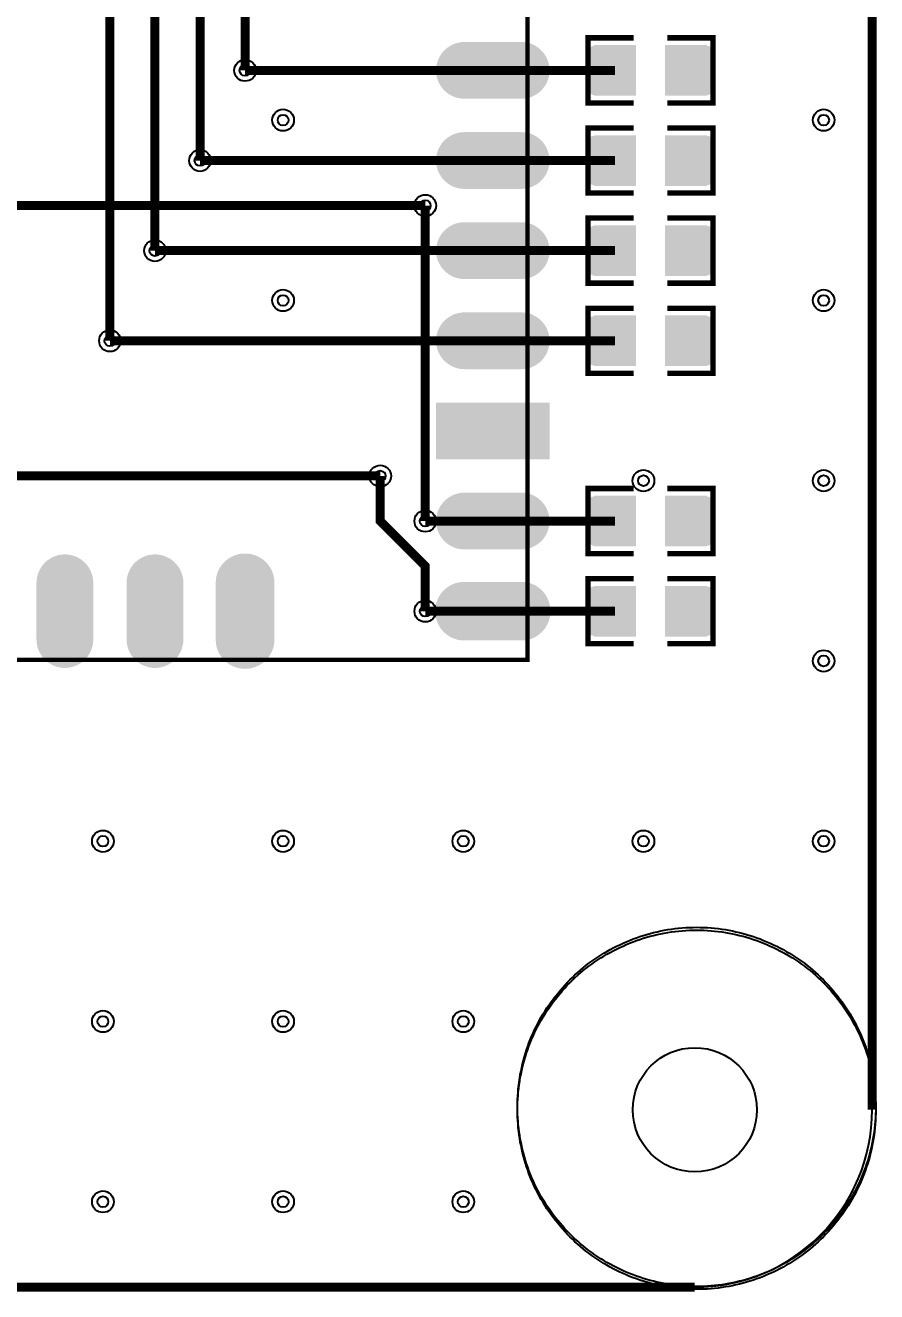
# Model space of a CAD drawing. Extents: x -5 to 6501, y -5 to 3943.
# Drawn here: x 5556 to 6501, y -5 to 1400 of the extents above; entities that cross this region are included whole.
import ezdxf

# ---------------------------------------------------------------- set-up
doc = ezdxf.new("R2010")
doc.units = 9
for name, color, linetype, true_color in [('BoardOutLine', 7, 'Continuous', 0xff00ff), ('BottomLayer', 7, 'Continuous', 0x0000ff), ('Hole', 7, 'Continuous', 0x222222), ('Multi-Layer', 7, 'Continuous', 0xc0c0c0), ('TopLayer', 7, 'Continuous', 0xff0000), ('TopPasteMaskLayer', 7, 'Continuous', 0x808080), ('TopSilkLayer', 7, 'Continuous', 0xffcc00), ('TopSolderMaskLayer', 7, 'Continuous', 0x800080)]:
    doc.layers.add(name, color=color, linetype=linetype, true_color=true_color)

msp = doc.modelspace()

# ---------------------------------------------------------------- hatches: boundary and pattern name
at = {"layer": 'TopLayer'}
for points in [[(6043.5, 1318.5), (6039.7, 1318.7), (6036, 1319.4), (6032.3, 1320.5), (6028.9, 1322.1), (6025.6, 1324.1), (6022.6, 1326.4), (6019.9, 1329.1), (6017.6, 1332.1), (6015.6, 1335.4), (6014, 1338.8), (6012.9, 1342.5), (6012.2, 1346.2), (6012, 1350), (6012, 1350), (6012.2, 1353.8), (6012.9, 1357.5), (6014, 1361.2), (6015.6, 1364.6), (6017.6, 1367.9), (6019.9, 1370.9), (6022.6, 1373.6), (6025.6, 1375.9), (6028.9, 1377.9), (6032.3, 1379.5), (6036, 1380.6), (6039.7, 1381.3), (6043.5, 1381.5), (6106.5, 1381.5), (6110.3, 1381.3), (6114, 1380.6), (6117.7, 1379.5), (6121.1, 1377.9), (6124.4, 1375.9), (6127.4, 1373.6), (6130.1, 1370.9), (6132.4, 1367.9), (6134.4, 1364.6), (6135.9, 1361.2), (6137.1, 1357.5), (6137.8, 1353.8), (6138, 1350), (6138, 1350), (6137.8, 1346.2), (6137.1, 1342.5), (6135.9, 1338.8), (6134.4, 1335.4), (6132.4, 1332.1), (6130.1, 1329.1), (6127.4, 1326.4), (6124.4, 1324.1), (6121.1, 1322.1), (6117.7, 1320.5), (6114, 1319.4), (6110.3, 1318.7), (6106.5, 1318.5)], [(6232.9, 1377.1), (6232.9, 1322.9), (6188.3, 1322.9), (6188.3, 1377.1)], [(6267.1, 1377.1), (6267.1, 1322.9), (6311.7, 1322.9), (6311.7, 1377.1)], [(6043.5, 1218.5), (6039.7, 1218.7), (6036, 1219.4), (6032.3, 1220.5), (6028.9, 1222.1), (6025.6, 1224.1), (6022.6, 1226.4), (6019.9, 1229.1), (6017.6, 1232.1), (6015.6, 1235.4), (6014, 1238.8), (6012.9, 1242.5), (6012.2, 1246.2), (6012, 1250), (6012, 1250), (6012.2, 1253.8), (6012.9, 1257.5), (6014, 1261.2), (6015.6, 1264.6), (6017.6, 1267.9), (6019.9, 1270.9), (6022.6, 1273.6), (6025.6, 1275.9), (6028.9, 1277.9), (6032.3, 1279.5), (6036, 1280.6), (6039.7, 1281.3), (6043.5, 1281.5), (6106.5, 1281.5), (6110.3, 1281.3), (6114, 1280.6), (6117.7, 1279.5), (6121.1, 1277.9), (6124.4, 1275.9), (6127.4, 1273.6), (6130.1, 1270.9), (6132.4, 1267.9), (6134.4, 1264.6), (6135.9, 1261.2), (6137.1, 1257.5), (6137.8, 1253.8), (6138, 1250), (6138, 1250), (6137.8, 1246.2), (6137.1, 1242.5), (6135.9, 1238.8), (6134.4, 1235.4), (6132.4, 1232.1), (6130.1, 1229.1), (6127.4, 1226.4), (6124.4, 1224.1), (6121.1, 1222.1), (6117.7, 1220.5), (6114, 1219.4), (6110.3, 1218.7), (6106.5, 1218.5)], [(6232.9, 1277.1), (6232.9, 1222.9), (6188.3, 1222.9), (6188.3, 1277.1)], [(6267.1, 1277.1), (6267.1, 1222.9), (6311.7, 1222.9), (6311.7, 1277.1)], [(6043.5, 1118.5), (6039.7, 1118.7), (6036, 1119.4), (6032.3, 1120.5), (6028.9, 1122.1), (6025.6, 1124.1), (6022.6, 1126.4), (6019.9, 1129.1), (6017.6, 1132.1), (6015.6, 1135.4), (6014, 1138.8), (6012.9, 1142.5), (6012.2, 1146.2), (6012, 1150), (6012, 1150), (6012.2, 1153.8), (6012.9, 1157.5), (6014, 1161.2), (6015.6, 1164.6), (6017.6, 1167.9), (6019.9, 1170.9), (6022.6, 1173.6), (6025.6, 1175.9), (6028.9, 1177.9), (6032.3, 1179.5), (6036, 1180.6), (6039.7, 1181.3), (6043.5, 1181.5), (6106.5, 1181.5), (6110.3, 1181.3), (6114, 1180.6), (6117.7, 1179.5), (6121.1, 1177.9), (6124.4, 1175.9), (6127.4, 1173.6), (6130.1, 1170.9), (6132.4, 1167.9), (6134.4, 1164.6), (6135.9, 1161.2), (6137.1, 1157.5), (6137.8, 1153.8), (6138, 1150), (6138, 1150), (6137.8, 1146.2), (6137.1, 1142.5), (6135.9, 1138.8), (6134.4, 1135.4), (6132.4, 1132.1), (6130.1, 1129.1), (6127.4, 1126.4), (6124.4, 1124.1), (6121.1, 1122.1), (6117.7, 1120.5), (6114, 1119.4), (6110.3, 1118.7), (6106.5, 1118.5)], [(6232.9, 1177.1), (6232.9, 1122.9), (6188.3, 1122.9), (6188.3, 1177.1)], [(6267.1, 1177.1), (6267.1, 1122.9), (6311.7, 1122.9), (6311.7, 1177.1)], [(6043.5, 1018.5), (6039.7, 1018.7), (6036, 1019.4), (6032.3, 1020.5), (6028.9, 1022.1), (6025.6, 1024.1), (6022.6, 1026.4), (6019.9, 1029.1), (6017.6, 1032.1), (6015.6, 1035.4), (6014, 1038.8), (6012.9, 1042.5), (6012.2, 1046.2), (6012, 1050), (6012, 1050), (6012.2, 1053.8), (6012.9, 1057.5), (6014, 1061.2), (6015.6, 1064.6), (6017.6, 1067.9), (6019.9, 1070.9), (6022.6, 1073.6), (6025.6, 1075.9), (6028.9, 1077.9), (6032.3, 1079.5), (6036, 1080.6), (6039.7, 1081.3), (6043.5, 1081.5), (6106.5, 1081.5), (6110.3, 1081.3), (6114, 1080.6), (6117.7, 1079.5), (6121.1, 1077.9), (6124.4, 1075.9), (6127.4, 1073.6), (6130.1, 1070.9), (6132.4, 1067.9), (6134.4, 1064.6), (6135.9, 1061.2), (6137.1, 1057.5), (6137.8, 1053.8), (6138, 1050), (6138, 1050), (6137.8, 1046.2), (6137.1, 1042.5), (6135.9, 1038.8), (6134.4, 1035.4), (6132.4, 1032.1), (6130.1, 1029.1), (6127.4, 1026.4), (6124.4, 1024.1), (6121.1, 1022.1), (6117.7, 1020.5), (6114, 1019.4), (6110.3, 1018.7), (6106.5, 1018.5)], [(6232.9, 1077.1), (6232.9, 1022.9), (6188.3, 1022.9), (6188.3, 1077.1)], [(6267.1, 1077.1), (6267.1, 1022.9), (6311.7, 1022.9), (6311.7, 1077.1)], [(6012, 918.5), (6012, 981.5), (6138, 981.5), (6138, 918.5)], [(6043.5, 818.5), (6039.7, 818.7), (6036, 819.4), (6032.3, 820.5), (6028.9, 822.1), (6025.6, 824.1), (6022.6, 826.4), (6019.9, 829.1), (6017.6, 832.1), (6015.6, 835.4), (6014, 838.8), (6012.9, 842.5), (6012.2, 846.2), (6012, 850), (6012, 850), (6012.2, 853.8), (6012.9, 857.5), (6014, 861.2), (6015.6, 864.6), (6017.6, 867.9), (6019.9, 870.9), (6022.6, 873.6), (6025.6, 875.9), (6028.9, 877.9), (6032.3, 879.5), (6036, 880.6), (6039.7, 881.3), (6043.5, 881.5), (6106.5, 881.5), (6110.3, 881.3), (6114, 880.6), (6117.7, 879.5), (6121.1, 877.9), (6124.4, 875.9), (6127.4, 873.6), (6130.1, 870.9), (6132.4, 867.9), (6134.4, 864.6), (6135.9, 861.2), (6137.1, 857.5), (6137.8, 853.8), (6138, 850), (6138, 850), (6137.8, 846.2), (6137.1, 842.5), (6135.9, 838.8), (6134.4, 835.4), (6132.4, 832.1), (6130.1, 829.1), (6127.4, 826.4), (6124.4, 824.1), (6121.1, 822.1), (6117.7, 820.5), (6114, 819.4), (6110.3, 818.7), (6106.5, 818.5)], [(6232.9, 877.1), (6232.9, 822.9), (6188.3, 822.9), (6188.3, 877.1)], [(6267.1, 877.1), (6267.1, 822.9), (6311.7, 822.9), (6311.7, 877.1)], [(5568.5, 781.5), (5568.7, 785.3), (5569.4, 789), (5570.6, 792.7), (5572.1, 796.1), (5574.1, 799.4), (5576.4, 802.4), (5579.1, 805.1), (5582.1, 807.4), (5585.4, 809.4), (5588.8, 810.9), (5592.5, 812.1), (5596.2, 812.8), (5600, 813), (5600, 813), (5603.8, 812.8), (5607.5, 812.1), (5611.2, 810.9), (5614.6, 809.4), (5617.9, 807.4), (5620.9, 805.1), (5623.6, 802.4), (5625.9, 799.4), (5627.9, 796.1), (5629.4, 792.7), (5630.6, 789), (5631.3, 785.3), (5631.5, 781.5), (5631.5, 718.5), (5631.3, 714.7), (5630.6, 711), (5629.4, 707.3), (5627.9, 703.9), (5625.9, 700.6), (5623.6, 697.6), (5620.9, 694.9), (5617.9, 692.6), (5614.6, 690.6), (5611.2, 689.1), (5607.5, 687.9), (5603.8, 687.2), (5600, 687), (5600, 687), (5596.2, 687.2), (5592.5, 687.9), (5588.8, 689.1), (5585.4, 690.6), (5582.1, 692.6), (5579.1, 694.9), (5576.4, 697.6), (5574.1, 700.6), (5572.1, 703.9), (5570.6, 707.3), (5569.4, 711), (5568.7, 714.7), (5568.5, 718.5)], [(5668.5, 781.5), (5668.7, 785.3), (5669.4, 789), (5670.6, 792.7), (5672.1, 796.1), (5674.1, 799.4), (5676.4, 802.4), (5679.1, 805.1), (5682.1, 807.4), (5685.4, 809.4), (5688.8, 810.9), (5692.5, 812.1), (5696.2, 812.8), (5700, 813), (5700, 813), (5703.8, 812.8), (5707.5, 812.1), (5711.2, 810.9), (5714.6, 809.4), (5717.9, 807.4), (5720.9, 805.1), (5723.6, 802.4), (5725.9, 799.4), (5727.9, 796.1), (5729.4, 792.7), (5730.6, 789), (5731.3, 785.3), (5731.5, 781.5), (5731.5, 718.5), (5731.3, 714.7), (5730.6, 711), (5729.4, 707.3), (5727.9, 703.9), (5725.9, 700.6), (5723.6, 697.6), (5720.9, 694.9), (5717.9, 692.6), (5714.6, 690.6), (5711.2, 689.1), (5707.5, 687.9), (5703.8, 687.2), (5700, 687), (5700, 687), (5696.2, 687.2), (5692.5, 687.9), (5688.8, 689.1), (5685.4, 690.6), (5682.1, 692.6), (5679.1, 694.9), (5676.4, 697.6), (5674.1, 700.6), (5672.1, 703.9), (5670.6, 707.3), (5669.4, 711), (5668.7, 714.7), (5668.5, 718.5)], [(5768.5, 781.5), (5768.7, 785.3), (5769.4, 789), (5770.6, 792.7), (5772.1, 796.1), (5774.1, 799.4), (5776.4, 802.4), (5779.1, 805.1), (5782.1, 807.4), (5785.4, 809.4), (5788.8, 810.9), (5792.5, 812.1), (5796.2, 812.8), (5800, 813), (5800, 813), (5803.8, 812.8), (5807.5, 812.1), (5811.2, 810.9), (5814.6, 809.4), (5817.9, 807.4), (5820.9, 805.1), (5823.6, 802.4), (5825.9, 799.4), (5827.9, 796.1), (5829.4, 792.7), (5830.6, 789), (5831.3, 785.3), (5831.5, 781.5), (5831.5, 718.5), (5831.3, 714.7), (5830.6, 711), (5829.4, 707.3), (5827.9, 703.9), (5825.9, 700.6), (5823.6, 697.6), (5820.9, 694.9), (5817.9, 692.6), (5814.6, 690.6), (5811.2, 689.1), (5807.5, 687.9), (5803.8, 687.2), (5800, 687), (5800, 687), (5796.2, 687.2), (5792.5, 687.9), (5788.8, 689.1), (5785.4, 690.6), (5782.1, 692.6), (5779.1, 694.9), (5776.4, 697.6), (5774.1, 700.6), (5772.1, 703.9), (5770.6, 707.3), (5769.4, 711), (5768.7, 714.7), (5768.5, 718.5)], [(6043.5, 718.5), (6039.7, 718.7), (6036, 719.4), (6032.3, 720.5), (6028.9, 722.1), (6025.6, 724.1), (6022.6, 726.4), (6019.9, 729.1), (6017.6, 732.1), (6015.6, 735.4), (6014, 738.8), (6012.9, 742.5), (6012.2, 746.2), (6012, 750), (6012, 750), (6012.2, 753.8), (6012.9, 757.5), (6014, 761.2), (6015.6, 764.6), (6017.6, 767.9), (6019.9, 770.9), (6022.6, 773.6), (6025.6, 775.9), (6028.9, 777.9), (6032.3, 779.5), (6036, 780.6), (6039.7, 781.3), (6043.5, 781.5), (6106.5, 781.5), (6110.3, 781.3), (6114, 780.6), (6117.7, 779.5), (6121.1, 777.9), (6124.4, 775.9), (6127.4, 773.6), (6130.1, 770.9), (6132.4, 767.9), (6134.4, 764.6), (6135.9, 761.2), (6137.1, 757.5), (6137.8, 753.8), (6138, 750), (6138, 750), (6137.8, 746.2), (6137.1, 742.5), (6135.9, 738.8), (6134.4, 735.4), (6132.4, 732.1), (6130.1, 729.1), (6127.4, 726.4), (6124.4, 724.1), (6121.1, 722.1), (6117.7, 720.5), (6114, 719.4), (6110.3, 718.7), (6106.5, 718.5)], [(6232.9, 777.1), (6232.9, 722.9), (6188.3, 722.9), (6188.3, 777.1)], [(6267.1, 777.1), (6267.1, 722.9), (6311.7, 722.9), (6311.7, 777.1)]]:
    msp.add_hatch(color=256, dxfattribs=at).paths.add_polyline_path(points)
at = {"layer": 'TopPasteMaskLayer'}
for points in [[(6232.3, 1375.2), (6232.3, 1358.7), (6214.8, 1358.7), (6214.8, 1340.9), (6232.1, 1340.9), (6232.3, 1324.8), (6230.3, 1322.8), (6185, 1322.8), (6183.1, 1324.8), (6183.1, 1375.2), (6185, 1377.2), (6230.3, 1377.2)], [(6316.9, 1375.2), (6316.9, 1324.8), (6315, 1322.8), (6269.7, 1322.8), (6267.7, 1324.8), (6267.5, 1340.9), (6285.2, 1340.9), (6285.2, 1358.7), (6267.9, 1358.7), (6267.7, 1375.2), (6269.7, 1377.2), (6315, 1377.2)], [(6232.3, 1275.2), (6232.3, 1258.7), (6214.8, 1258.7), (6214.8, 1240.9), (6232.1, 1240.9), (6232.3, 1224.8), (6230.3, 1222.8), (6185, 1222.8), (6183.1, 1224.8), (6183.1, 1275.2), (6185, 1277.2), (6230.3, 1277.2)], [(6316.9, 1275.2), (6316.9, 1224.8), (6315, 1222.8), (6269.7, 1222.8), (6267.7, 1224.8), (6267.5, 1240.9), (6285.2, 1240.9), (6285.2, 1258.7), (6267.9, 1258.7), (6267.7, 1275.2), (6269.7, 1277.2), (6315, 1277.2)], [(6232.3, 1175.2), (6232.3, 1158.7), (6214.8, 1158.7), (6214.8, 1140.9), (6232.1, 1140.9), (6232.3, 1124.8), (6230.3, 1122.8), (6185, 1122.8), (6183.1, 1124.8), (6183.1, 1175.2), (6185, 1177.2), (6230.3, 1177.2)], [(6316.9, 1175.2), (6316.9, 1124.8), (6315, 1122.8), (6269.7, 1122.8), (6267.7, 1124.8), (6267.5, 1140.9), (6285.2, 1140.9), (6285.2, 1158.7), (6267.9, 1158.7), (6267.7, 1175.2), (6269.7, 1177.2), (6315, 1177.2)], [(6232.3, 1075.2), (6232.3, 1058.7), (6214.8, 1058.7), (6214.8, 1040.9), (6232.1, 1040.9), (6232.3, 1024.8), (6230.3, 1022.8), (6185, 1022.8), (6183.1, 1024.8), (6183.1, 1075.2), (6185, 1077.2), (6230.3, 1077.2)], [(6316.9, 1075.2), (6316.9, 1024.8), (6315, 1022.8), (6269.7, 1022.8), (6267.7, 1024.8), (6267.5, 1040.9), (6285.2, 1040.9), (6285.2, 1058.7), (6267.9, 1058.7), (6267.7, 1075.2), (6269.7, 1077.2), (6315, 1077.2)], [(6232.3, 875.2), (6232.3, 858.7), (6214.8, 858.7), (6214.8, 840.9), (6232.1, 840.9), (6232.3, 824.8), (6230.3, 822.8), (6185, 822.8), (6183.1, 824.8), (6183.1, 875.2), (6185, 877.2), (6230.3, 877.2)], [(6316.9, 875.2), (6316.9, 824.8), (6315, 822.8), (6269.7, 822.8), (6267.7, 824.8), (6267.5, 840.9), (6285.2, 840.9), (6285.2, 858.7), (6267.9, 858.7), (6267.7, 875.2), (6269.7, 877.2), (6315, 877.2)], [(5768.5, 781.5), (5768.7, 785.3), (5769.4, 789), (5770.6, 792.7), (5772.1, 796.1), (5774.1, 799.4), (5776.4, 802.4), (5779.1, 805.1), (5782.1, 807.4), (5785.4, 809.4), (5788.8, 810.9), (5792.5, 812.1), (5796.2, 812.8), (5800, 813), (5800, 813), (5803.8, 812.8), (5807.5, 812.1), (5811.2, 810.9), (5814.6, 809.4), (5817.9, 807.4), (5820.9, 805.1), (5823.6, 802.4), (5825.9, 799.4), (5827.9, 796.1), (5829.4, 792.7), (5830.6, 789), (5831.3, 785.3), (5831.5, 781.5), (5831.5, 718.5), (5831.3, 714.7), (5830.6, 711), (5829.4, 707.3), (5827.9, 703.9), (5825.9, 700.6), (5823.6, 697.6), (5820.9, 694.9), (5817.9, 692.6), (5814.6, 690.6), (5811.2, 689.1), (5807.5, 687.9), (5803.8, 687.2), (5800, 687), (5800, 687), (5796.2, 687.2), (5792.5, 687.9), (5788.8, 689.1), (5785.4, 690.6), (5782.1, 692.6), (5779.1, 694.9), (5776.4, 697.6), (5774.1, 700.6), (5772.1, 703.9), (5770.6, 707.3), (5769.4, 711), (5768.7, 714.7), (5768.5, 718.5)], [(6043.5, 718.5), (6039.7, 718.7), (6036, 719.4), (6032.3, 720.5), (6028.9, 722.1), (6025.6, 724.1), (6022.6, 726.4), (6019.9, 729.1), (6017.6, 732.1), (6015.6, 735.4), (6014, 738.8), (6012.9, 742.5), (6012.2, 746.2), (6012, 750), (6012, 750), (6012.2, 753.8), (6012.9, 757.5), (6014, 761.2), (6015.6, 764.6), (6017.6, 767.9), (6019.9, 770.9), (6022.6, 773.6), (6025.6, 775.9), (6028.9, 777.9), (6032.3, 779.5), (6036, 780.6), (6039.7, 781.3), (6043.5, 781.5), (6106.5, 781.5), (6110.3, 781.3), (6114, 780.6), (6117.7, 779.5), (6121.1, 777.9), (6124.4, 775.9), (6127.4, 773.6), (6130.1, 770.9), (6132.4, 767.9), (6134.4, 764.6), (6135.9, 761.2), (6137.1, 757.5), (6137.8, 753.8), (6138, 750), (6138, 750), (6137.8, 746.2), (6137.1, 742.5), (6135.9, 738.8), (6134.4, 735.4), (6132.4, 732.1), (6130.1, 729.1), (6127.4, 726.4), (6124.4, 724.1), (6121.1, 722.1), (6117.7, 720.5), (6114, 719.4), (6110.3, 718.7), (6106.5, 718.5)], [(6232.3, 775.2), (6232.3, 758.7), (6214.8, 758.7), (6214.8, 740.9), (6232.1, 740.9), (6232.3, 724.8), (6230.3, 722.8), (6185, 722.8), (6183.1, 724.8), (6183.1, 775.2), (6185, 777.2), (6230.3, 777.2)], [(6316.9, 775.2), (6316.9, 724.8), (6315, 722.8), (6269.7, 722.8), (6267.7, 724.8), (6267.5, 740.9), (6285.2, 740.9), (6285.2, 758.7), (6267.9, 758.7), (6267.7, 775.2), (6269.7, 777.2), (6315, 777.2)]]:
    msp.add_hatch(color=256, dxfattribs=at).paths.add_polyline_path(points)
at = {"layer": 'TopSolderMaskLayer'}
for points in [[(6233.9, 1378.1), (6233.9, 1321.9), (6187.3, 1321.9), (6187.3, 1378.1)], [(6266.1, 1378.1), (6266.1, 1321.9), (6312.7, 1321.9), (6312.7, 1378.1)], [(6233.9, 1278.1), (6233.9, 1221.9), (6187.3, 1221.9), (6187.3, 1278.1)], [(6266.1, 1278.1), (6266.1, 1221.9), (6312.7, 1221.9), (6312.7, 1278.1)], [(6233.9, 1178.1), (6233.9, 1121.9), (6187.3, 1121.9), (6187.3, 1178.1)], [(6266.1, 1178.1), (6266.1, 1121.9), (6312.7, 1121.9), (6312.7, 1178.1)], [(6233.9, 1078.1), (6233.9, 1021.9), (6187.3, 1021.9), (6187.3, 1078.1)], [(6266.1, 1078.1), (6266.1, 1021.9), (6312.7, 1021.9), (6312.7, 1078.1)], [(6233.9, 878.1), (6233.9, 821.9), (6187.3, 821.9), (6187.3, 878.1)], [(6266.1, 878.1), (6266.1, 821.9), (6312.7, 821.9), (6312.7, 878.1)], [(5767.5, 782), (5767.7, 785.9), (5768.4, 789.7), (5769.6, 793.3), (5771.2, 796.9), (5773.3, 800.2), (5775.7, 803.2), (5778.4, 805.9), (5781.5, 808.3), (5784.9, 810.3), (5788.5, 811.9), (5792.2, 813.1), (5796.1, 813.8), (5800, 814), (5800, 814), (5803.9, 813.8), (5807.8, 813.1), (5811.5, 811.9), (5815.1, 810.3), (5818.5, 808.3), (5821.6, 805.9), (5824.3, 803.2), (5826.7, 800.2), (5828.8, 796.9), (5830.4, 793.3), (5831.6, 789.7), (5832.3, 785.9), (5832.5, 782), (5832.5, 718), (5832.3, 714.1), (5831.6, 710.4), (5830.4, 706.7), (5828.8, 703.1), (5826.7, 699.8), (5824.3, 696.8), (5821.6, 694.1), (5818.5, 691.7), (5815.1, 689.7), (5811.5, 688.1), (5807.8, 686.9), (5803.9, 686.2), (5800, 686), (5800, 686), (5796.1, 686.2), (5792.2, 686.9), (5788.5, 688.1), (5784.9, 689.7), (5781.5, 691.7), (5778.4, 694.1), (5775.7, 696.8), (5773.3, 699.8), (5771.2, 703.1), (5769.6, 706.7), (5768.4, 710.4), (5767.7, 714.1), (5767.5, 718)], [(6043, 717.5), (6039.1, 717.7), (6035.4, 718.4), (6031.7, 719.6), (6028.1, 721.2), (6024.8, 723.3), (6021.8, 725.7), (6019.1, 728.5), (6016.7, 731.5), (6014.7, 734.9), (6013.1, 738.5), (6011.9, 742.2), (6011.2, 746.1), (6011, 750), (6011, 750), (6011.2, 753.9), (6011.9, 757.8), (6013.1, 761.5), (6014.7, 765.1), (6016.7, 768.5), (6019.1, 771.6), (6021.8, 774.3), (6024.8, 776.7), (6028.1, 778.8), (6031.7, 780.4), (6035.4, 781.6), (6039.1, 782.3), (6043, 782.5), (6107, 782.5), (6110.9, 782.3), (6114.6, 781.6), (6118.3, 780.4), (6121.9, 778.8), (6125.2, 776.7), (6128.2, 774.3), (6130.9, 771.6), (6133.3, 768.5), (6135.3, 765.1), (6136.9, 761.5), (6138.1, 757.8), (6138.8, 753.9), (6139, 750), (6139, 750), (6138.8, 746.1), (6138.1, 742.2), (6136.9, 738.5), (6135.3, 734.9), (6133.3, 731.5), (6130.9, 728.5), (6128.2, 725.7), (6125.2, 723.3), (6121.9, 721.2), (6118.3, 719.6), (6114.6, 718.4), (6110.9, 717.7), (6107, 717.5)], [(6233.9, 778.1), (6233.9, 721.9), (6187.3, 721.9), (6187.3, 778.1)], [(6266.1, 778.1), (6266.1, 721.9), (6312.7, 721.9), (6312.7, 778.1)]]:
    msp.add_hatch(color=256, dxfattribs=at).paths.add_polyline_path(points)

# ---------------------------------------------------------------- linework, layer by layer
at = {"layer": 'BoardOutLine', "const_width": 10}
for points in [[(6496, 3740.1), (6496, 196.8)], [(6299.2, 0), (196.8, 0)]]:
    msp.add_lwpolyline(points, dxfattribs=at)
at = {"layer": 'BoardOutLine'}
msp.add_arc((6299.2, 196.8), 196.8, 270, 0, dxfattribs=at)
at = {"layer": 'BottomLayer', "const_width": 10}
for points in [[(5800, 2200), (5800, 1350)], [(5750, 2100), (5750, 1250)], [(5700, 2000), (5700, 1150)], [(5650, 1900), (5650, 1050)], [(6000, 1200), (6000, 850)], [(5950, 900), (5950, 850), (6000, 800), (6000, 750)]]:
    msp.add_lwpolyline(points, dxfattribs=at)
at = {"layer": 'BottomLayer'}
msp.add_lwpolyline([(6102.4, 196.8), (6102.4, 200.9), (6102.5, 204.9), (6102.7, 208.9), (6103, 212.9), (6103.3, 216.9), (6103.7, 220.9), (6104.3, 224.8), (6104.9, 228.8), (6105.5, 232.7), (6106.3, 236.7), (6107.1, 240.6), (6108, 244.5), (6109, 248.4), (6110.1, 252.3), (6111.2, 256.1), (6112.5, 259.9), (6113.8, 263.7), (6115.1, 267.5), (6116.6, 271.2), (6118.1, 274.9), (6119.7, 278.6), (6121.4, 282.2), (6123.2, 285.8), (6125, 289.4), (6126.9, 293), (6128.8, 296.4), (6130.9, 299.9), (6133, 303.3), (6135.1, 306.7), (6137.4, 310), (6139.7, 313.3), (6142.1, 316.5), (6144.5, 319.7), (6147, 322.8), (6149.6, 325.9), (6152.2, 329), (6154.9, 331.9), (6157.6, 334.9), (6160.4, 337.7), (6163.3, 340.5), (6166.2, 343.3), (6169.2, 346), (6172.2, 348.6), (6175.3, 351.2), (6178.4, 353.7), (6181.6, 356.1), (6184.8, 358.5), (6188.1, 360.8), (6191.4, 363.1), (6194.8, 365.3), (6198.2, 367.4), (6201.6, 369.4), (6205.1, 371.4), (6208.7, 373.3), (6212.2, 375.1), (6215.8, 376.9), (6219.5, 378.5), (6223.1, 380.2), (6226.8, 381.7), (6230.6, 383.2), (6234.3, 384.5), (6238.1, 385.9), (6241.9, 387.1), (6245.8, 388.2), (6249.6, 389.3), (6253.5, 390.3), (6257.4, 391.2), (6261.3, 392.1), (6265.3, 392.8), (6269.2, 393.5), (6273.2, 394.1), (6277.2, 394.7), (6281.2, 395.1), (6285.1, 395.5), (6289.1, 395.8), (6293.2, 396), (6297.2, 396.1), (6301.2, 396.1), (6305.2, 396.1), (6309.2, 396), (6313.2, 395.8), (6317.2, 395.5), (6321.2, 395.1), (6325.2, 394.7), (6329.1, 394.1), (6333.1, 393.5), (6337.1, 392.8), (6341, 392.1), (6344.9, 391.2), (6348.8, 390.3), (6352.7, 389.3), (6356.6, 388.2), (6360.4, 387.1), (6364.2, 385.9), (6368, 384.5), (6371.8, 383.2), (6375.5, 381.7), (6379.2, 380.2), (6382.9, 378.5), (6386.5, 376.9), (6390.1, 375.1), (6393.7, 373.3), (6397.2, 371.4), (6400.7, 369.4), (6404.2, 367.4), (6407.6, 365.3), (6410.9, 363.1), (6414.3, 360.8), (6417.5, 358.5), (6420.8, 356.1), (6423.9, 353.7), (6427.1, 351.2), (6430.1, 348.6), (6433.2, 346), (6436.1, 343.3), (6439.1, 340.5), (6441.9, 337.7), (6444.7, 334.9), (6447.5, 331.9), (6450.1, 329), (6452.8, 325.9), (6455.3, 322.8), (6457.8, 319.7), (6460.3, 316.5), (6462.6, 313.3), (6464.9, 310), (6467.2, 306.7), (6469.4, 303.3), (6471.5, 299.9), (6473.5, 296.4), (6475.5, 293), (6477.4, 289.4), (6479.2, 285.8), (6480.9, 282.2), (6482.6, 278.6), (6484.2, 274.9), (6485.7, 271.2), (6487.2, 267.5), (6488.6, 263.7), (6489.9, 259.9), (6491.1, 256.1), (6492.2, 252.3), (6493.3, 248.4), (6494.3, 244.5), (6495.2, 240.6), (6496, 236.7), (6496.8, 232.7), (6497.5, 228.8), (6498.1, 224.8), (6498.6, 220.9), (6499, 216.9), (6499.4, 212.9), (6499.7, 208.9), (6499.8, 204.9), (6500, 200.9), (6500, 196.8), (6500, 192.8), (6499.8, 188.8), (6499.7, 184.8), (6499.4, 180.8), (6499, 176.8), (6498.6, 172.8), (6498.1, 168.9), (6497.5, 164.9), (6496.8, 161), (6496, 157), (6495.2, 153.1), (6494.3, 149.2), (6493.3, 145.3), (6492.2, 141.4), (6491.1, 137.6), (6489.9, 133.8), (6488.6, 130), (6487.2, 126.2), (6485.7, 122.5), (6484.2, 118.8), (6482.6, 115.1), (6480.9, 111.5), (6479.2, 107.9), (6477.4, 104.3), (6475.5, 100.7), (6473.5, 97.3), (6471.5, 93.8), (6469.4, 90.4), (6467.2, 87), (6464.9, 83.7), (6462.6, 80.4), (6460.3, 77.2), (6457.8, 74), (6455.3, 70.9), (6452.8, 67.8), (6450.1, 64.7), (6447.5, 61.8), (6444.7, 58.8), (6441.9, 56), (6439.1, 53.2), (6436.1, 50.4), (6433.2, 47.7), (6430.1, 45.1), (6427.1, 42.5), (6423.9, 40), (6420.8, 37.6), (6417.5, 35.2), (6414.3, 32.9), (6410.9, 30.6), (6407.6, 28.4), (6404.2, 26.3), (6400.7, 24.3), (6397.2, 22.3), (6393.7, 20.4), (6390.1, 18.6), (6386.5, 16.8), (6382.9, 15.2), (6379.2, 13.5), (6375.5, 12), (6371.8, 10.5), (6368, 9.2), (6364.2, 7.8), (6360.4, 6.6), (6356.6, 5.5), (6352.7, 4.4), (6348.8, 3.4), (6344.9, 2.5), (6341, 1.6), (6337.1, 0.9), (6333.1, 0.2), (6329.1, -0.4), (6325.2, -1), (6321.2, -1.4), (6317.2, -1.8), (6313.2, -2.1), (6309.2, -2.3), (6305.2, -2.4), (6301.2, -2.4), (6297.2, -2.4), (6293.2, -2.3), (6289.1, -2.1), (6285.1, -1.8), (6281.2, -1.4), (6277.2, -1), (6273.2, -0.4), (6269.2, 0.2), (6265.3, 0.9), (6261.3, 1.6), (6257.4, 2.5), (6253.5, 3.4), (6249.6, 4.4), (6245.8, 5.5), (6241.9, 6.6), (6238.1, 7.8), (6234.3, 9.2), (6230.6, 10.5), (6226.8, 12), (6223.1, 13.5), (6219.5, 15.2), (6215.8, 16.8), (6212.2, 18.6), (6208.7, 20.4), (6205.1, 22.3), (6201.6, 24.3), (6198.2, 26.3), (6194.8, 28.4), (6191.4, 30.6), (6188.1, 32.9), (6184.8, 35.2), (6181.6, 37.6), (6178.4, 40), (6175.3, 42.5), (6172.2, 45.1), (6169.2, 47.7), (6166.2, 50.4), (6163.3, 53.2), (6160.4, 56), (6157.6, 58.8), (6154.9, 61.8), (6152.2, 64.7), (6149.6, 67.8), (6147, 70.9), (6144.5, 74), (6142.1, 77.2), (6139.7, 80.4), (6137.4, 83.7), (6135.1, 87), (6133, 90.4), (6130.9, 93.8), (6128.8, 97.3), (6126.9, 100.7), (6125, 104.3), (6123.2, 107.9), (6121.4, 111.5), (6119.7, 115.1), (6118.1, 118.8), (6116.6, 122.5), (6115.1, 126.2), (6113.8, 130), (6112.5, 133.8), (6111.2, 137.6), (6110.1, 141.4), (6109, 145.3), (6108, 149.2), (6107.1, 153.1), (6106.3, 157), (6105.5, 161), (6104.9, 164.9), (6104.3, 168.9), (6103.7, 172.8), (6103.3, 176.8), (6103, 180.8), (6102.7, 184.8), (6102.5, 188.8), (6102.4, 192.8), (6102.4, 196.8)], close=True, dxfattribs=at)
at = {"layer": 'Hole'}
for centre in [(5800, 1350), (5842.2, 1294.8), (6442.2, 1294.8), (5750, 1250), (6000, 1200), (5700, 1150), (5842.2, 1094.8), (6442.2, 1094.8), (5650, 1050), (5950, 900), (6242.2, 894.8), (6442.2, 894.8), (6000, 850), (6000, 750), (6442.2, 694.8), (5642.2, 494.8), (5842.2, 494.8), (6042.2, 494.8), (6242.2, 494.8), (6442.2, 494.8), (5642.2, 294.8), (5842.2, 294.8), (6042.2, 294.8), (5642.2, 94.8), (5842.2, 94.8), (6042.2, 94.8)]:
    msp.add_circle(centre, 6, dxfattribs=at)
at = {"layer": 'Multi-Layer'}
for centre, radius in [((5800, 1350), 12), ((5842.2, 1294.8), 12), ((6442.2, 1294.8), 12), ((5750, 1250), 12), ((6000, 1200), 12), ((5700, 1150), 12), ((5842.2, 1094.8), 12), ((6442.2, 1094.8), 12), ((5650, 1050), 12), ((5950, 900), 12), ((6242.2, 894.8), 12), ((6442.2, 894.8), 12), ((6000, 850), 12), ((6000, 750), 12), ((6442.2, 694.8), 12), ((5642.2, 494.8), 12), ((5842.2, 494.8), 12), ((6042.2, 494.8), 12), ((6242.2, 494.8), 12), ((6442.2, 494.8), 12), ((5642.2, 294.8), 12), ((5842.2, 294.8), 12), ((6042.2, 294.8), 12), ((6299.2, 196.8), 68.9), ((5642.2, 94.8), 12), ((5842.2, 94.8), 12), ((6042.2, 94.8), 12)]:
    msp.add_circle(centre, radius, dxfattribs=at)
at = {"layer": 'TopLayer', "const_width": 10}
for points in [[(5800, 1350), (6075, 1350)], [(6075, 1350), (6210.6, 1350)], [(5750, 1250), (6075, 1250)], [(6210.6, 1250), (6075, 1250)], [(4437.4, 1145.3), (4445.3, 1145.3), (4500, 1200), (6000, 1200)], [(5700, 1150), (6075, 1150)], [(6075, 1150), (6210.6, 1150)], [(5650, 1050), (6075, 1050)], [(6075, 1050), (6210.6, 1050)], [(4489.4, 900), (5950, 900)], [(6000, 850), (6075, 850)], [(6075, 850), (6210.6, 850)], [(6000, 750), (6075, 750)], [(6075, 750), (6210.6, 750)]]:
    msp.add_lwpolyline(points, dxfattribs=at)
at = {"layer": 'TopLayer'}
msp.add_lwpolyline([(6102.4, 200), (6102.4, 204), (6102.5, 208), (6102.7, 212), (6103, 216), (6103.3, 220), (6103.7, 224), (6104.3, 228), (6104.9, 231.9), (6105.5, 235.9), (6106.3, 239.8), (6107.1, 243.8), (6108, 247.7), (6109, 251.5), (6110.1, 255.4), (6111.2, 259.3), (6112.5, 263.1), (6113.8, 266.9), (6115.1, 270.6), (6116.6, 274.4), (6118.1, 278.1), (6119.7, 281.7), (6121.4, 285.4), (6123.2, 289), (6125, 292.6), (6126.9, 296.1), (6128.8, 299.6), (6130.9, 303.1), (6133, 306.5), (6135.1, 309.8), (6137.4, 313.2), (6139.7, 316.4), (6142.1, 319.7), (6144.5, 322.9), (6147, 326), (6149.6, 329.1), (6152.2, 332.1), (6154.9, 335.1), (6157.6, 338), (6160.4, 340.9), (6163.3, 343.7), (6166.2, 346.4), (6169.2, 349.1), (6172.2, 351.8), (6175.3, 354.3), (6178.4, 356.8), (6181.6, 359.3), (6184.8, 361.7), (6188.1, 364), (6191.4, 366.2), (6194.8, 368.4), (6198.2, 370.5), (6201.6, 372.6), (6205.1, 374.5), (6208.7, 376.4), (6212.2, 378.3), (6215.8, 380), (6219.5, 381.7), (6223.1, 383.3), (6226.8, 384.8), (6230.6, 386.3), (6234.3, 387.7), (6238.1, 389), (6241.9, 390.2), (6245.8, 391.4), (6249.6, 392.5), (6253.5, 393.5), (6257.4, 394.4), (6261.3, 395.2), (6265.3, 396), (6269.2, 396.7), (6273.2, 397.3), (6277.2, 397.8), (6281.2, 398.3), (6285.1, 398.6), (6289.1, 398.9), (6293.2, 399.1), (6297.2, 399.2), (6301.2, 399.3), (6305.2, 399.2), (6309.2, 399.1), (6313.2, 398.9), (6317.2, 398.6), (6321.2, 398.3), (6325.2, 397.8), (6329.1, 397.3), (6333.1, 396.7), (6337.1, 396), (6341, 395.2), (6344.9, 394.4), (6348.8, 393.5), (6352.7, 392.5), (6356.6, 391.4), (6360.4, 390.2), (6364.2, 389), (6368, 387.7), (6371.8, 386.3), (6375.5, 384.8), (6379.2, 383.3), (6382.9, 381.7), (6386.5, 380), (6390.1, 378.3), (6393.7, 376.4), (6397.2, 374.5), (6400.7, 372.6), (6404.2, 370.5), (6407.6, 368.4), (6410.9, 366.2), (6414.3, 364), (6417.5, 361.7), (6420.8, 359.3), (6423.9, 356.8), (6427.1, 354.3), (6430.1, 351.8), (6433.2, 349.1), (6436.1, 346.4), (6439.1, 343.7), (6441.9, 340.9), (6444.7, 338), (6447.5, 335.1), (6450.1, 332.1), (6452.8, 329.1), (6455.3, 326), (6457.8, 322.9), (6460.3, 319.7), (6462.6, 316.4), (6464.9, 313.2), (6467.2, 309.8), (6469.4, 306.5), (6471.5, 303.1), (6473.5, 299.6), (6475.5, 296.1), (6477.4, 292.6), (6479.2, 289), (6480.9, 285.4), (6482.6, 281.7), (6484.2, 278.1), (6485.7, 274.4), (6487.2, 270.6), (6488.6, 266.9), (6489.9, 263.1), (6491.1, 259.3), (6492.2, 255.4), (6493.3, 251.5), (6494.3, 247.7), (6495.2, 243.8), (6496, 239.8), (6496.8, 235.9), (6497.5, 231.9), (6498.1, 228), (6498.6, 224), (6499, 220), (6499.4, 216), (6499.7, 212), (6499.8, 208), (6500, 204), (6500, 200), (6500, 196), (6499.8, 192), (6499.7, 188), (6499.4, 184), (6499, 180), (6498.6, 176), (6498.1, 172), (6497.5, 168.1), (6496.8, 164.1), (6496, 160.2), (6495.2, 156.2), (6494.3, 152.3), (6493.3, 148.5), (6492.2, 144.6), (6491.1, 140.7), (6489.9, 136.9), (6488.6, 133.1), (6487.2, 129.4), (6485.7, 125.6), (6484.2, 121.9), (6482.6, 118.3), (6480.9, 114.6), (6479.2, 111), (6477.4, 107.4), (6475.5, 103.9), (6473.5, 100.4), (6471.5, 96.9), (6469.4, 93.5), (6467.2, 90.2), (6464.9, 86.8), (6462.6, 83.6), (6460.3, 80.3), (6457.8, 77.1), (6455.3, 74), (6452.8, 70.9), (6450.1, 67.9), (6447.5, 64.9), (6444.7, 62), (6441.9, 59.1), (6439.1, 56.3), (6436.1, 53.6), (6433.2, 50.9), (6430.1, 48.2), (6427.1, 45.7), (6423.9, 43.2), (6420.8, 40.7), (6417.5, 38.3), (6414.3, 36), (6410.9, 33.8), (6407.6, 31.6), (6404.2, 29.5), (6400.7, 27.4), (6397.2, 25.5), (6393.7, 23.6), (6390.1, 21.7), (6386.5, 20), (6382.9, 18.3), (6379.2, 16.7), (6375.5, 15.2), (6371.8, 13.7), (6368, 12.3), (6364.2, 11), (6360.4, 9.8), (6356.6, 8.6), (6352.7, 7.5), (6348.8, 6.5), (6344.9, 5.6), (6341, 4.8), (6337.1, 4), (6333.1, 3.3), (6329.1, 2.7), (6325.2, 2.2), (6321.2, 1.7), (6317.2, 1.4), (6313.2, 1.1), (6309.2, 0.9), (6305.2, 0.8), (6301.2, 0.7), (6297.2, 0.8), (6293.2, 0.9), (6289.1, 1.1), (6285.1, 1.4), (6281.2, 1.7), (6277.2, 2.2), (6273.2, 2.7), (6269.2, 3.3), (6265.3, 4), (6261.3, 4.8), (6257.4, 5.6), (6253.5, 6.5), (6249.6, 7.5), (6245.8, 8.6), (6241.9, 9.8), (6238.1, 11), (6234.3, 12.3), (6230.6, 13.7), (6226.8, 15.2), (6223.1, 16.7), (6219.5, 18.3), (6215.8, 20), (6212.2, 21.7), (6208.7, 23.6), (6205.1, 25.5), (6201.6, 27.4), (6198.2, 29.5), (6194.8, 31.6), (6191.4, 33.8), (6188.1, 36), (6184.8, 38.3), (6181.6, 40.7), (6178.4, 43.2), (6175.3, 45.7), (6172.2, 48.2), (6169.2, 50.9), (6166.2, 53.6), (6163.3, 56.3), (6160.4, 59.1), (6157.6, 62), (6154.9, 64.9), (6152.2, 67.9), (6149.6, 70.9), (6147, 74), (6144.5, 77.1), (6142.1, 80.3), (6139.7, 83.6), (6137.4, 86.8), (6135.1, 90.2), (6133, 93.5), (6130.9, 96.9), (6128.8, 100.4), (6126.9, 103.9), (6125, 107.4), (6123.2, 111), (6121.4, 114.6), (6119.7, 118.3), (6118.1, 121.9), (6116.6, 125.6), (6115.1, 129.4), (6113.8, 133.1), (6112.5, 136.9), (6111.2, 140.7), (6110.1, 144.6), (6109, 148.5), (6108, 152.3), (6107.1, 156.2), (6106.3, 160.2), (6105.5, 164.1), (6104.9, 168.1), (6104.3, 172), (6103.7, 176), (6103.3, 180), (6103, 184), (6102.7, 188), (6102.5, 192), (6102.4, 196), (6102.4, 200)], close=True, dxfattribs=at)
at = {"layer": 'TopSilkLayer', "const_width": 5}
msp.add_lwpolyline([(5286.6, 2703.9), (5542.5, 2703.9), (5857.5, 2703.9), (6113.4, 2703.9), (6113.4, 696.1), (5286.6, 696.1), (5286.6, 2703.9)], close=True, dxfattribs=at)
at = {"layer": 'TopSilkLayer', "const_width": 6}
for points in [[(6231.3, 1386.1), (6180.7, 1386.1), (6180.7, 1313.9), (6231.3, 1313.9)], [(6268.7, 1386.1), (6319.3, 1386.1), (6319.3, 1313.9), (6268.7, 1313.9)], [(6231.3, 1286.1), (6180.7, 1286.1), (6180.7, 1213.9), (6231.3, 1213.9)], [(6268.7, 1286.1), (6319.3, 1286.1), (6319.3, 1213.9), (6268.7, 1213.9)], [(6231.3, 1186.1), (6180.7, 1186.1), (6180.7, 1113.9), (6231.3, 1113.9)], [(6268.7, 1186.1), (6319.3, 1186.1), (6319.3, 1113.9), (6268.7, 1113.9)], [(6231.3, 1086.1), (6180.7, 1086.1), (6180.7, 1013.9), (6231.3, 1013.9)], [(6268.7, 1086.1), (6319.3, 1086.1), (6319.3, 1013.9), (6268.7, 1013.9)], [(6231.3, 886.1), (6180.7, 886.1), (6180.7, 813.9), (6231.3, 813.9)], [(6268.7, 886.1), (6319.3, 886.1), (6319.3, 813.9), (6268.7, 813.9)], [(6231.3, 786.1), (6180.7, 786.1), (6180.7, 713.9), (6231.3, 713.9)], [(6268.7, 786.1), (6319.3, 786.1), (6319.3, 713.9), (6268.7, 713.9)]]:
    msp.add_lwpolyline(points, dxfattribs=at)

doc.saveas('drawing.dxf')
